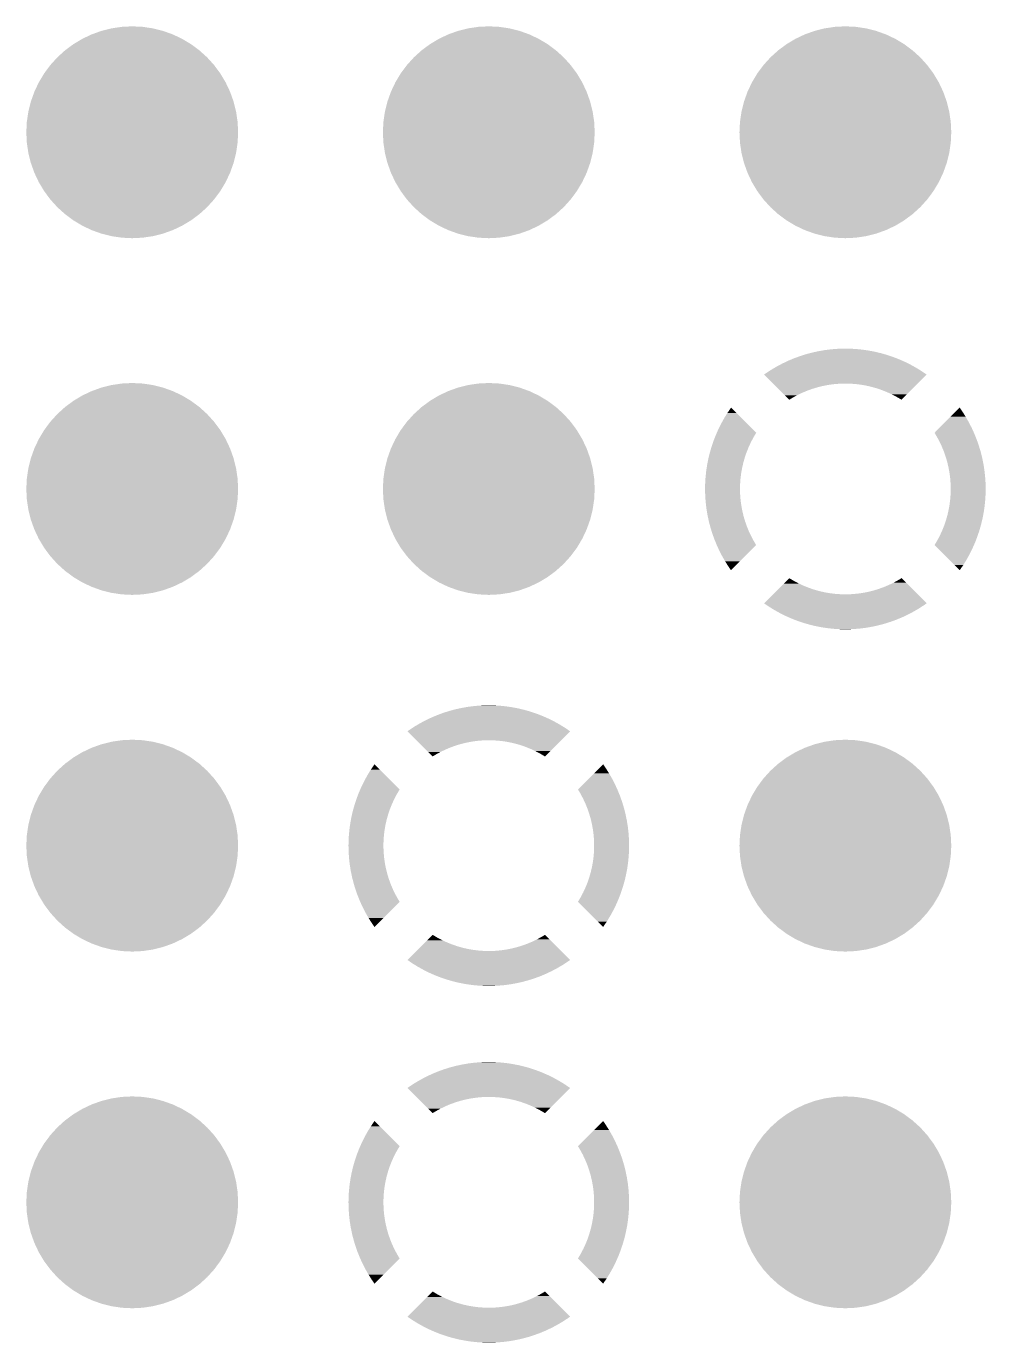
# Model space of a CAD drawing. Extents: x 295 to 953, y 10 to 290.
# Drawn here: x 559.03 to 565.86, y 120.13 to 129.51 of the extents above; entities that cross this region are included whole.
import ezdxf

# ---------------------------------------------------------------- set-up
doc = ezdxf.new("R2010")
doc.units = 0
doc.header["$LTSCALE"] = 5
doc.header["$MEASUREMENT"] = 0
doc.layers.get('0').update_dxf_attribs({"linetype": 'CONTINUOUS', "lineweight": 25})

msp = doc.modelspace()

# ---------------------------------------------------------------- linework, layer by layer
at = {"const_width": 0.7544}
for points in [[(559.4025, 128.7533, 1), (560.1569, 128.7533, 1)], [(561.9425, 128.7533, 1), (562.6969, 128.7533, 1)], [(564.4825, 128.7533, 1), (565.2369, 128.7533, 1)], [(559.4025, 126.2133, 1), (560.1569, 126.2133, 1)], [(561.9425, 126.2133, 1), (562.6969, 126.2133, 1)], [(559.4025, 123.6733, 1), (560.1569, 123.6733, 1)], [(564.4825, 123.6733, 1), (565.2369, 123.6733, 1)], [(559.4025, 121.1333, 1), (560.1569, 121.1333, 1)], [(564.4825, 121.1333, 1), (565.2369, 121.1333, 1)]]:
    msp.add_lwpolyline(points, format="xyb", close=True, dxfattribs=at)
for points in [[(564.7119, 127.2018), (564.7399, 127.2053), (565.0057, 127.2018), (564.9815, 127.2053)], [(564.7399, 127.2053), (564.7567, 127.2075), (564.9815, 127.2053), (564.9603, 127.2075)], [(564.7567, 127.2075), (564.7858, 127.2098), (564.9603, 127.2075), (564.9367, 127.2098)], [(564.7858, 127.2098), (564.8016, 127.2111), (564.9367, 127.2098), (564.9133, 127.2111)], [(564.8016, 127.2111), (564.8347, 127.2123), (564.9133, 127.2111), (564.8917, 127.2123)], [(564.8347, 127.2123), (564.8466, 127.2127), (564.8917, 127.2123), (564.8466, 127.2127)], [(564.4124, 127.1071), (564.4365, 127.1185), (565.3064, 127.1071), (565.2834, 127.1185)], [(564.4365, 127.1185), (564.4531, 127.1264), (565.2834, 127.1185), (565.2656, 127.1264)], [(564.4531, 127.1264), (564.4778, 127.1367), (565.2656, 127.1264), (565.2422, 127.1367)], [(564.4778, 127.1367), (564.4947, 127.1438), (565.2422, 127.1367), (565.224, 127.1438)], [(564.4947, 127.1438), (564.5199, 127.153), (565.224, 127.1438), (565.2002, 127.153)], [(564.5199, 127.153), (564.537, 127.1593), (565.2002, 127.153), (565.1816, 127.1593)], [(564.537, 127.1593), (564.5627, 127.1674), (565.1816, 127.1593), (565.1575, 127.1674)], [(564.5627, 127.1674), (564.58, 127.1729), (565.1575, 127.1674), (565.1385, 127.1729)], [(564.58, 127.1729), (564.6062, 127.1799), (565.1385, 127.1729), (565.1142, 127.1799)], [(564.6062, 127.1799), (564.6235, 127.1845), (565.1142, 127.1799), (565.0948, 127.1845)], [(564.6235, 127.1845), (564.6502, 127.1903), (565.0948, 127.1845), (565.0703, 127.1903)], [(564.6502, 127.1903), (564.6675, 127.1941), (565.0703, 127.1903), (565.0505, 127.1941)], [(564.6675, 127.1941), (564.6947, 127.1988), (565.0505, 127.1941), (565.0261, 127.1988)], [(564.6947, 127.1988), (564.7119, 127.2018), (565.0261, 127.1988), (565.0057, 127.2018)], [(564.2805, 127.0278), (564.2959, 127.0386), (565.4389, 127.0278), (565.423, 127.0386)], [(564.3445, 126.9638), (564.2805, 127.0278), (565.3749, 126.9638), (565.4389, 127.0278)], [(564.2959, 127.0386), (564.3182, 127.0531), (565.423, 127.0386), (565.4016, 127.0531)], [(564.3182, 127.0531), (564.3337, 127.0632), (565.4016, 127.0531), (565.3852, 127.0632)], [(564.3337, 127.0632), (564.3566, 127.0767), (565.3852, 127.0632), (565.3632, 127.0767)], [(564.3566, 127.0767), (564.3726, 127.086), (565.3632, 127.0767), (565.3463, 127.086)], [(564.3726, 127.086), (564.3961, 127.0985), (565.3463, 127.086), (565.3238, 127.0985)], [(564.3961, 127.0985), (564.4124, 127.1071), (565.3238, 127.0985), (565.3064, 127.1071)], [(564.3459, 126.9624), (564.3445, 126.9638), (564.8128, 126.9624), (564.8518, 126.9638)], [(564.3493, 126.959), (564.3459, 126.9624), (564.7739, 126.959), (564.8128, 126.9624)], [(564.3548, 126.9535), (564.3493, 126.959), (564.7352, 126.9535), (564.7739, 126.959)], [(564.3623, 126.946), (564.3548, 126.9535), (564.6969, 126.946), (564.7352, 126.9535)], [(564.3717, 126.9365), (564.3623, 126.946), (564.659, 126.9365), (564.6969, 126.946)], [(564.3831, 126.9251), (564.3717, 126.9365), (564.6217, 126.9251), (564.659, 126.9365)], [(564.3965, 126.9118), (564.3831, 126.9251), (564.585, 126.9118), (564.6217, 126.9251)], [(564.8909, 126.9632), (564.8518, 126.9638), (565.3743, 126.9632), (565.3749, 126.9638)], [(564.9298, 126.9606), (564.8909, 126.9632), (565.3717, 126.9606), (565.3743, 126.9632)], [(564.9686, 126.9559), (564.9298, 126.9606), (565.367, 126.9559), (565.3717, 126.9606)], [(565.0071, 126.9493), (564.9686, 126.9559), (565.3604, 126.9493), (565.367, 126.9559)], [(565.0452, 126.9406), (565.0071, 126.9493), (565.3517, 126.9406), (565.3604, 126.9493)], [(565.0827, 126.93), (565.0452, 126.9406), (565.3411, 126.93), (565.3517, 126.9406)], [(565.1197, 126.9174), (565.0827, 126.93), (565.3285, 126.9174), (565.3411, 126.93)], [(564.4117, 126.8966), (564.3965, 126.9118), (564.549, 126.8966), (564.585, 126.9118)], [(564.4288, 126.8795), (564.4117, 126.8966), (564.5139, 126.8795), (564.549, 126.8966)], [(564.4477, 126.8606), (564.4288, 126.8795), (564.4797, 126.8606), (564.5139, 126.8795)], [(564.4598, 126.8485), (564.4477, 126.8606), (564.4598, 126.8485), (564.4797, 126.8606)], [(565.156, 126.9029), (565.1197, 126.9174), (565.314, 126.9029), (565.3285, 126.9174)], [(565.1914, 126.8866), (565.156, 126.9029), (565.2977, 126.8866), (565.314, 126.9029)], [(565.226, 126.8684), (565.1914, 126.8866), (565.2795, 126.8684), (565.2977, 126.8866)], [(565.2596, 126.8485), (565.226, 126.8684), (565.2596, 126.8485), (565.2795, 126.8684)], [(563.9963, 126.7168), (564.0199, 126.7552), (564.1209, 126.7168), (564.0825, 126.7552)], [(564.0199, 126.7552), (564.0452, 126.7925), (564.0825, 126.7552), (564.0452, 126.7925)], [(565.6098, 126.7281), (565.6479, 126.7662), (565.7164, 126.7281), (565.6923, 126.7662)], [(565.6479, 126.7662), (565.6742, 126.7925), (565.6923, 126.7662), (565.6742, 126.7925)], [(563.9545, 126.637), (563.9745, 126.6774), (564.2007, 126.637), (564.1603, 126.6774)], [(563.9745, 126.6774), (563.9963, 126.7168), (564.1603, 126.6774), (564.1209, 126.7168)], [(565.4949, 126.6132), (565.5305, 126.6489), (565.7756, 126.6132), (565.7593, 126.6489)], [(565.5305, 126.6489), (565.5706, 126.689), (565.7593, 126.6489), (565.7387, 126.689)], [(565.5706, 126.689), (565.6098, 126.7281), (565.7387, 126.689), (565.7164, 126.7281)], [(563.917, 126.545), (563.92, 126.5538), (564.1864, 126.545), (564.191, 126.5538)], [(563.92, 126.5538), (563.93, 126.5796), (564.191, 126.5538), (564.2046, 126.5796)], [(563.93, 126.5796), (563.9363, 126.5958), (564.2046, 126.5796), (564.2142, 126.5958)], [(563.9363, 126.5958), (563.944, 126.6132), (564.2142, 126.5958), (564.2245, 126.6132)], [(563.944, 126.6132), (563.9545, 126.637), (564.2245, 126.6132), (564.2007, 126.637)], [(565.4981, 126.6079), (565.4949, 126.6132), (565.778, 126.6079), (565.7756, 126.6132)], [(565.5109, 126.5865), (565.4981, 126.6079), (565.7866, 126.5865), (565.778, 126.6079)], [(565.5219, 126.5661), (565.5109, 126.5865), (565.7949, 126.5661), (565.7866, 126.5865)], [(565.5295, 126.5521), (565.5219, 126.5661), (565.7998, 126.5521), (565.7949, 126.5661)], [(565.543, 126.5236), (565.5295, 126.5521), (565.8098, 126.5236), (565.7998, 126.5521)], [(563.8856, 126.4363), (563.8931, 126.4678), (564.143, 126.4363), (564.1537, 126.4678)], [(563.8931, 126.4678), (563.8947, 126.4733), (564.1537, 126.4678), (564.1556, 126.4733)], [(563.8947, 126.4733), (563.9052, 126.5096), (564.1556, 126.4733), (564.1701, 126.5096)], [(563.9052, 126.5096), (563.9056, 126.5111), (564.1701, 126.5096), (564.1708, 126.5111)], [(563.9056, 126.5111), (563.917, 126.545), (564.1708, 126.5111), (564.1864, 126.545)], [(565.5462, 126.5168), (565.543, 126.5236), (565.8119, 126.5168), (565.8098, 126.5236)], [(565.561, 126.4807), (565.5462, 126.5168), (565.8228, 126.4807), (565.8119, 126.5168)], [(565.5611, 126.4804), (565.561, 126.4807), (565.8228, 126.4804), (565.8228, 126.4807)], [(565.574, 126.4438), (565.5611, 126.4804), (565.8321, 126.4438), (565.8228, 126.4804)], [(563.8677, 126.3351), (563.8714, 126.3607), (564.1193, 126.3351), (564.1237, 126.3607)], [(563.8714, 126.3607), (563.8742, 126.3797), (564.1237, 126.3607), (564.1281, 126.3797)], [(563.8742, 126.3797), (563.8778, 126.3988), (564.1281, 126.3797), (564.1324, 126.3988)], [(563.8778, 126.3988), (563.8827, 126.424), (564.1324, 126.3988), (564.1395, 126.424)], [(563.8827, 126.424), (563.8856, 126.4363), (564.1395, 126.424), (564.143, 126.4363)], [(565.5761, 126.4367), (565.574, 126.4438), (565.8339, 126.4367), (565.8321, 126.4438)], [(565.585, 126.4064), (565.5761, 126.4367), (565.8401, 126.4064), (565.8339, 126.4367)], [(565.5883, 126.3926), (565.585, 126.4064), (565.843, 126.3926), (565.8401, 126.4064)], [(565.5941, 126.3684), (565.5883, 126.3926), (565.8468, 126.3684), (565.843, 126.3926)], [(565.5978, 126.3481), (565.5941, 126.3684), (565.8501, 126.3481), (565.8468, 126.3684)], [(563.8607, 126.2453), (563.8628, 126.2834), (564.1098, 126.2453), (564.1124, 126.2834)], [(563.8628, 126.2834), (563.8632, 126.2903), (564.1124, 126.2834), (564.1132, 126.2903)], [(563.8632, 126.2903), (563.8664, 126.3222), (564.1132, 126.2903), (564.1171, 126.3222)], [(563.8664, 126.3222), (563.8677, 126.3351), (564.1171, 126.3222), (564.1193, 126.3351)], [(565.6011, 126.33), (565.5978, 126.3481), (565.8521, 126.33), (565.8501, 126.3481)], [(565.6046, 126.3033), (565.6011, 126.33), (565.8551, 126.3033), (565.8521, 126.33)], [(565.6062, 126.2913), (565.6046, 126.3033), (565.8559, 126.2913), (565.8551, 126.3033)], [(565.6088, 126.2584), (565.6062, 126.2913), (565.8582, 126.2584), (565.8559, 126.2913)], [(563.8602, 126.2133), (563.8607, 126.2445), (564.1091, 126.2133), (564.1098, 126.2445)], [(563.8611, 126.1743), (563.8602, 126.2133), (564.1101, 126.1743), (564.1091, 126.2133)], [(563.8607, 126.2445), (563.8607, 126.2453), (564.1098, 126.2445), (564.1098, 126.2453)], [(563.8612, 126.1683), (563.8611, 126.1743), (564.1106, 126.1683), (564.1101, 126.1743)], [(565.607, 126.1432), (565.6096, 126.1813), (565.8566, 126.1432), (565.8587, 126.1813)], [(565.6092, 126.2523), (565.6088, 126.2584), (565.8583, 126.2523), (565.8582, 126.2584)], [(565.6103, 126.2133), (565.6092, 126.2523), (565.8592, 126.2133), (565.8583, 126.2523)], [(565.6096, 126.1821), (565.6103, 126.2133), (565.8587, 126.1821), (565.8592, 126.2133)], [(565.6096, 126.1813), (565.6096, 126.1821), (565.8587, 126.1813), (565.8587, 126.1821)], [(563.8635, 126.1353), (563.8612, 126.1683), (564.1132, 126.1353), (564.1106, 126.1683)], [(563.8643, 126.1233), (563.8635, 126.1353), (564.1148, 126.1233), (564.1132, 126.1353)], [(563.8673, 126.0966), (563.8643, 126.1233), (564.1183, 126.0966), (564.1148, 126.1233)], [(563.8693, 126.0785), (563.8673, 126.0966), (564.1216, 126.0785), (564.1183, 126.0966)], [(563.8726, 126.0582), (563.8693, 126.0785), (564.1253, 126.0582), (564.1216, 126.0785)], [(565.5956, 126.0659), (565.6001, 126.0915), (565.848, 126.0659), (565.8517, 126.0915)], [(565.6001, 126.0915), (565.6023, 126.1044), (565.8517, 126.0915), (565.853, 126.1044)], [(565.6023, 126.1044), (565.6062, 126.1363), (565.853, 126.1044), (565.8562, 126.1363)], [(565.6062, 126.1363), (565.607, 126.1432), (565.8562, 126.1363), (565.8566, 126.1432)], [(563.8764, 126.034), (563.8726, 126.0582), (564.1311, 126.034), (564.1253, 126.0582)], [(563.8793, 126.0202), (563.8764, 126.034), (564.1344, 126.0202), (564.1311, 126.034)], [(563.8855, 125.9899), (563.8793, 126.0202), (564.1433, 125.9899), (564.1344, 126.0202)], [(563.8873, 125.9828), (563.8855, 125.9899), (564.1454, 125.9828), (564.1433, 125.9899)], [(565.5657, 125.9588), (565.5764, 125.9903), (565.8262, 125.9588), (565.8338, 125.9903)], [(565.5764, 125.9903), (565.5799, 126.0026), (565.8338, 125.9903), (565.8367, 126.0026)], [(565.5799, 126.0026), (565.587, 126.0278), (565.8367, 126.0026), (565.8416, 126.0278)], [(565.587, 126.0278), (565.5913, 126.0469), (565.8416, 126.0278), (565.8452, 126.0469)], [(565.5913, 126.0469), (565.5956, 126.0659), (565.8452, 126.0469), (565.848, 126.0659)], [(563.8966, 125.9462), (563.8873, 125.9828), (564.1583, 125.9462), (564.1454, 125.9828)], [(563.8966, 125.9459), (563.8966, 125.9462), (564.1584, 125.9459), (564.1583, 125.9462)], [(563.9075, 125.9098), (563.8966, 125.9459), (564.1732, 125.9098), (564.1584, 125.9459)], [(563.9096, 125.903), (563.9075, 125.9098), (564.1764, 125.903), (564.1732, 125.9098)], [(563.9196, 125.8745), (563.9096, 125.903), (564.1899, 125.8745), (564.1764, 125.903)], [(565.533, 125.8816), (565.5486, 125.9155), (565.8023, 125.8816), (565.8138, 125.9155)], [(565.5486, 125.9155), (565.5493, 125.917), (565.8138, 125.9155), (565.8142, 125.917)], [(565.5493, 125.917), (565.5638, 125.9533), (565.8142, 125.917), (565.8247, 125.9533)], [(565.5638, 125.9533), (565.5657, 125.9588), (565.8247, 125.9533), (565.8262, 125.9588)], [(563.9245, 125.8605), (563.9196, 125.8745), (564.1975, 125.8605), (564.1899, 125.8745)], [(563.9328, 125.8401), (563.9245, 125.8605), (564.2085, 125.8401), (564.1975, 125.8605)], [(563.9414, 125.8187), (563.9328, 125.8401), (564.2213, 125.8187), (564.2085, 125.8401)], [(563.9438, 125.8134), (563.9414, 125.8187), (564.2245, 125.8134), (564.2213, 125.8187)], [(563.9601, 125.7777), (563.9438, 125.8134), (564.1889, 125.7777), (564.2245, 125.8134)], [(565.4949, 125.8134), (565.5052, 125.8308), (565.7754, 125.8134), (565.7831, 125.8308)], [(565.5187, 125.7896), (565.4949, 125.8134), (565.7649, 125.7896), (565.7754, 125.8134)], [(565.5052, 125.8308), (565.5148, 125.847), (565.7831, 125.8308), (565.7894, 125.847)], [(565.5148, 125.847), (565.5284, 125.8728), (565.7894, 125.847), (565.7994, 125.8728)], [(565.5284, 125.8728), (565.533, 125.8816), (565.7994, 125.8728), (565.8023, 125.8816)], [(563.9806, 125.7376), (563.9601, 125.7777), (564.1488, 125.7376), (564.1889, 125.7777)], [(564.003, 125.6985), (563.9806, 125.7376), (564.1096, 125.6985), (564.1488, 125.7376)], [(565.5591, 125.7492), (565.5187, 125.7896), (565.7449, 125.7492), (565.7649, 125.7896)], [(565.5985, 125.7098), (565.5591, 125.7492), (565.7231, 125.7098), (565.7449, 125.7492)], [(565.6369, 125.6714), (565.5985, 125.7098), (565.6995, 125.6714), (565.7231, 125.7098)], [(564.0271, 125.6604), (564.003, 125.6985), (564.0715, 125.6604), (564.1096, 125.6985)], [(564.0452, 125.6341), (564.0271, 125.6604), (564.0452, 125.6341), (564.0715, 125.6604)], [(565.6742, 125.6341), (565.6369, 125.6714), (565.6742, 125.6341), (565.6995, 125.6714)], [(564.3909, 125.5092), (564.4054, 125.5237), (564.5997, 125.5092), (564.5634, 125.5237)], [(564.4054, 125.5237), (564.4217, 125.54), (564.5634, 125.5237), (564.5279, 125.54)], [(564.4217, 125.54), (564.4399, 125.5582), (564.5279, 125.54), (564.4934, 125.5582)], [(564.4399, 125.5582), (564.4598, 125.5781), (564.4934, 125.5582), (564.4598, 125.5781)], [(565.1344, 125.5148), (565.1704, 125.53), (565.3229, 125.5148), (565.3077, 125.53)], [(565.1704, 125.53), (565.2055, 125.5471), (565.3077, 125.53), (565.2906, 125.5471)], [(565.2055, 125.5471), (565.2397, 125.566), (565.2906, 125.5471), (565.2717, 125.566)], [(565.2397, 125.566), (565.2596, 125.5781), (565.2717, 125.566), (565.2596, 125.5781)], [(564.2804, 125.3988), (564.3444, 125.4628), (565.4389, 125.3988), (565.3749, 125.4628)], [(564.3444, 125.4628), (564.3451, 125.4634), (564.8676, 125.4628), (564.8285, 125.4634)], [(564.3451, 125.4634), (564.3477, 125.466), (564.8285, 125.4634), (564.7896, 125.466)], [(564.3477, 125.466), (564.3524, 125.4707), (564.7896, 125.466), (564.7508, 125.4707)], [(564.3524, 125.4707), (564.359, 125.4773), (564.7508, 125.4707), (564.7123, 125.4773)], [(564.359, 125.4773), (564.3677, 125.486), (564.7123, 125.4773), (564.6742, 125.486)], [(564.3677, 125.486), (564.3783, 125.4966), (564.6742, 125.486), (564.6367, 125.4966)], [(564.3783, 125.4966), (564.3909, 125.5092), (564.6367, 125.4966), (564.5997, 125.5092)], [(564.8676, 125.4628), (564.9066, 125.4642), (565.3749, 125.4628), (565.3735, 125.4642)], [(564.9066, 125.4642), (564.9455, 125.4677), (565.3735, 125.4642), (565.3701, 125.4677)], [(564.9455, 125.4677), (564.9841, 125.4731), (565.3701, 125.4677), (565.3646, 125.4731)], [(564.9841, 125.4731), (565.0225, 125.4806), (565.3646, 125.4731), (565.3571, 125.4806)], [(565.0225, 125.4806), (565.0604, 125.4901), (565.3571, 125.4806), (565.3477, 125.4901)], [(565.0604, 125.4901), (565.0977, 125.5015), (565.3477, 125.4901), (565.3362, 125.5015)], [(565.0977, 125.5015), (565.1344, 125.5148), (565.3362, 125.5015), (565.3229, 125.5148)], [(564.2964, 125.388), (564.2804, 125.3988), (565.4234, 125.388), (565.4389, 125.3988)], [(564.3178, 125.3735), (564.2964, 125.388), (565.4012, 125.3735), (565.4234, 125.388)], [(564.3342, 125.3634), (564.3178, 125.3735), (565.3857, 125.3634), (565.4012, 125.3735)], [(564.3562, 125.3499), (564.3342, 125.3634), (565.3627, 125.3499), (565.3857, 125.3634)], [(564.3731, 125.3406), (564.3562, 125.3499), (565.3468, 125.3406), (565.3627, 125.3499)], [(564.3956, 125.3281), (564.3731, 125.3406), (565.3233, 125.3281), (565.3468, 125.3406)], [(564.413, 125.3195), (564.3956, 125.3281), (565.307, 125.3195), (565.3233, 125.3281)], [(564.436, 125.3081), (564.413, 125.3195), (565.2829, 125.3081), (565.307, 125.3195)], [(564.4538, 125.3002), (564.436, 125.3081), (565.2663, 125.3002), (565.2829, 125.3081)], [(564.4772, 125.2899), (564.4538, 125.3002), (565.2416, 125.2899), (565.2663, 125.3002)], [(564.4954, 125.2828), (564.4772, 125.2899), (565.2247, 125.2828), (565.2416, 125.2899)], [(564.5192, 125.2736), (564.4954, 125.2828), (565.1995, 125.2736), (565.2247, 125.2828)], [(564.5378, 125.2673), (564.5192, 125.2736), (565.1824, 125.2673), (565.1995, 125.2736)], [(564.5619, 125.2592), (564.5378, 125.2673), (565.1567, 125.2592), (565.1824, 125.2673)], [(564.5809, 125.2537), (564.5619, 125.2592), (565.1394, 125.2537), (565.1567, 125.2592)], [(564.6052, 125.2468), (564.5809, 125.2537), (565.1132, 125.2468), (565.1394, 125.2537)], [(564.6246, 125.2421), (564.6052, 125.2468), (565.0959, 125.2421), (565.1132, 125.2468)], [(564.649, 125.2363), (564.6246, 125.2421), (565.0692, 125.2363), (565.0959, 125.2421)], [(564.6689, 125.2325), (564.649, 125.2363), (565.0518, 125.2325), (565.0692, 125.2363)], [(564.6933, 125.2278), (564.6689, 125.2325), (565.0246, 125.2278), (565.0518, 125.2325)], [(564.7137, 125.2248), (564.6933, 125.2278), (565.0074, 125.2248), (565.0246, 125.2278)], [(564.7379, 125.2213), (564.7137, 125.2248), (564.9795, 125.2213), (565.0074, 125.2248)], [(564.7591, 125.2191), (564.7379, 125.2213), (564.9627, 125.2191), (564.9795, 125.2213)], [(564.7827, 125.2168), (564.7591, 125.2191), (564.9336, 125.2168), (564.9627, 125.2191)], [(564.8061, 125.2155), (564.7827, 125.2168), (564.9178, 125.2155), (564.9336, 125.2168)], [(564.8277, 125.2143), (564.8061, 125.2155), (564.8847, 125.2143), (564.9178, 125.2155)], [(564.8728, 125.2139), (564.8277, 125.2143), (564.8728, 125.2139), (564.8847, 125.2143)], [(562.2616, 124.6711), (562.2947, 124.6723), (562.3733, 124.6711), (562.3517, 124.6723)], [(562.2947, 124.6723), (562.3066, 124.6727), (562.3517, 124.6723), (562.3066, 124.6727)], [(561.8724, 124.5671), (561.8965, 124.5785), (562.7664, 124.5671), (562.7434, 124.5785)], [(561.8965, 124.5785), (561.9131, 124.5864), (562.7434, 124.5785), (562.7256, 124.5864)], [(561.9131, 124.5864), (561.9378, 124.5967), (562.7256, 124.5864), (562.7022, 124.5967)], [(561.9378, 124.5967), (561.9547, 124.6038), (562.7022, 124.5967), (562.684, 124.6038)], [(561.9547, 124.6038), (561.9799, 124.613), (562.684, 124.6038), (562.6602, 124.613)], [(561.9799, 124.613), (561.997, 124.6193), (562.6602, 124.613), (562.6416, 124.6193)], [(561.997, 124.6193), (562.0227, 124.6274), (562.6416, 124.6193), (562.6175, 124.6274)], [(562.0227, 124.6274), (562.04, 124.6329), (562.6175, 124.6274), (562.5985, 124.6329)], [(562.04, 124.6329), (562.0662, 124.6399), (562.5985, 124.6329), (562.5742, 124.6399)], [(562.0662, 124.6399), (562.0835, 124.6445), (562.5742, 124.6399), (562.5548, 124.6445)], [(562.0835, 124.6445), (562.1102, 124.6503), (562.5548, 124.6445), (562.5303, 124.6503)], [(562.1102, 124.6503), (562.1275, 124.6541), (562.5303, 124.6503), (562.5105, 124.6541)], [(562.1275, 124.6541), (562.1547, 124.6588), (562.5105, 124.6541), (562.4861, 124.6588)], [(562.1547, 124.6588), (562.1719, 124.6618), (562.4861, 124.6588), (562.4657, 124.6618)], [(562.1719, 124.6618), (562.1999, 124.6653), (562.4657, 124.6618), (562.4415, 124.6653)], [(562.1999, 124.6653), (562.2167, 124.6675), (562.4415, 124.6653), (562.4203, 124.6675)], [(562.2167, 124.6675), (562.2458, 124.6698), (562.4203, 124.6675), (562.3967, 124.6698)], [(562.2458, 124.6698), (562.2616, 124.6711), (562.3967, 124.6698), (562.3733, 124.6711)], [(561.7405, 124.4878), (561.7559, 124.4986), (562.8989, 124.4878), (562.883, 124.4986)], [(561.8045, 124.4238), (561.7405, 124.4878), (562.8349, 124.4238), (562.8989, 124.4878)], [(561.7559, 124.4986), (561.7782, 124.5131), (562.883, 124.4986), (562.8616, 124.5131)], [(561.7782, 124.5131), (561.7937, 124.5232), (562.8616, 124.5131), (562.8452, 124.5232)], [(561.7937, 124.5232), (561.8166, 124.5367), (562.8452, 124.5232), (562.8232, 124.5367)], [(561.8166, 124.5367), (561.8326, 124.546), (562.8232, 124.5367), (562.8063, 124.546)], [(561.8326, 124.546), (561.8561, 124.5585), (562.8063, 124.546), (562.7838, 124.5585)], [(561.8561, 124.5585), (561.8724, 124.5671), (562.7838, 124.5585), (562.7664, 124.5671)], [(561.8059, 124.4224), (561.8045, 124.4238), (562.2728, 124.4224), (562.3118, 124.4238)], [(561.8093, 124.419), (561.8059, 124.4224), (562.2339, 124.419), (562.2728, 124.4224)], [(561.8148, 124.4135), (561.8093, 124.419), (562.1952, 124.4135), (562.2339, 124.419)], [(561.8223, 124.406), (561.8148, 124.4135), (562.1569, 124.406), (562.1952, 124.4135)], [(561.8317, 124.3965), (561.8223, 124.406), (562.119, 124.3965), (562.1569, 124.406)], [(561.8431, 124.3851), (561.8317, 124.3965), (562.0817, 124.3851), (562.119, 124.3965)], [(562.3509, 124.4232), (562.3118, 124.4238), (562.8343, 124.4232), (562.8349, 124.4238)], [(562.3898, 124.4206), (562.3509, 124.4232), (562.8317, 124.4206), (562.8343, 124.4232)], [(562.4286, 124.4159), (562.3898, 124.4206), (562.827, 124.4159), (562.8317, 124.4206)], [(562.4671, 124.4093), (562.4286, 124.4159), (562.8204, 124.4093), (562.827, 124.4159)], [(562.5052, 124.4006), (562.4671, 124.4093), (562.8117, 124.4006), (562.8204, 124.4093)], [(562.5427, 124.39), (562.5052, 124.4006), (562.8011, 124.39), (562.8117, 124.4006)], [(561.8565, 124.3718), (561.8431, 124.3851), (562.045, 124.3718), (562.0817, 124.3851)], [(561.8717, 124.3566), (561.8565, 124.3718), (562.009, 124.3566), (562.045, 124.3718)], [(561.8888, 124.3395), (561.8717, 124.3566), (561.9739, 124.3395), (562.009, 124.3566)], [(561.9077, 124.3206), (561.8888, 124.3395), (561.9397, 124.3206), (561.9739, 124.3395)], [(561.9198, 124.3085), (561.9077, 124.3206), (561.9198, 124.3085), (561.9397, 124.3206)], [(562.5797, 124.3774), (562.5427, 124.39), (562.7885, 124.3774), (562.8011, 124.39)], [(562.616, 124.3629), (562.5797, 124.3774), (562.774, 124.3629), (562.7885, 124.3774)], [(562.6514, 124.3466), (562.616, 124.3629), (562.7577, 124.3466), (562.774, 124.3629)], [(562.686, 124.3284), (562.6514, 124.3466), (562.7395, 124.3284), (562.7577, 124.3466)], [(562.7196, 124.3085), (562.686, 124.3284), (562.7196, 124.3085), (562.7395, 124.3284)], [(561.4563, 124.1768), (561.4799, 124.2152), (561.5809, 124.1768), (561.5425, 124.2152)], [(561.4799, 124.2152), (561.5052, 124.2525), (561.5425, 124.2152), (561.5052, 124.2525)], [(563.0698, 124.1881), (563.1079, 124.2262), (563.1764, 124.1881), (563.1523, 124.2262)], [(563.1079, 124.2262), (563.1342, 124.2525), (563.1523, 124.2262), (563.1342, 124.2525)], [(561.4145, 124.097), (561.4345, 124.1374), (561.6607, 124.097), (561.6203, 124.1374)], [(561.4345, 124.1374), (561.4563, 124.1768), (561.6203, 124.1374), (561.5809, 124.1768)], [(562.9905, 124.1089), (563.0306, 124.149), (563.2193, 124.1089), (563.1987, 124.149)], [(563.0306, 124.149), (563.0698, 124.1881), (563.1987, 124.149), (563.1764, 124.1881)], [(561.38, 124.0138), (561.39, 124.0396), (561.651, 124.0138), (561.6646, 124.0396)], [(561.39, 124.0396), (561.3963, 124.0558), (561.6646, 124.0396), (561.6742, 124.0558)], [(561.3963, 124.0558), (561.404, 124.0732), (561.6742, 124.0558), (561.6845, 124.0732)], [(561.404, 124.0732), (561.4145, 124.097), (561.6845, 124.0732), (561.6607, 124.097)], [(562.9549, 124.0732), (562.9905, 124.1089), (563.2356, 124.0732), (563.2193, 124.1089)], [(562.9581, 124.0679), (562.9549, 124.0732), (563.238, 124.0679), (563.2356, 124.0732)], [(562.9709, 124.0465), (562.9581, 124.0679), (563.2466, 124.0465), (563.238, 124.0679)], [(562.9819, 124.0261), (562.9709, 124.0465), (563.2549, 124.0261), (563.2466, 124.0465)], [(562.9895, 124.0121), (562.9819, 124.0261), (563.2598, 124.0121), (563.2549, 124.0261)], [(561.3456, 123.8963), (561.3531, 123.9278), (561.603, 123.8963), (561.6137, 123.9278)], [(561.3531, 123.9278), (561.3547, 123.9333), (561.6137, 123.9278), (561.6156, 123.9333)], [(561.3547, 123.9333), (561.3652, 123.9696), (561.6156, 123.9333), (561.6301, 123.9696)], [(561.3652, 123.9696), (561.3656, 123.9711), (561.6301, 123.9696), (561.6308, 123.9711)], [(561.3656, 123.9711), (561.377, 124.005), (561.6308, 123.9711), (561.6464, 124.005)], [(561.377, 124.005), (561.38, 124.0138), (561.6464, 124.005), (561.651, 124.0138)], [(563.003, 123.9836), (562.9895, 124.0121), (563.2698, 123.9836), (563.2598, 124.0121)], [(563.0062, 123.9768), (563.003, 123.9836), (563.2719, 123.9768), (563.2698, 123.9836)], [(563.021, 123.9407), (563.0062, 123.9768), (563.2828, 123.9407), (563.2719, 123.9768)], [(563.0211, 123.9404), (563.021, 123.9407), (563.2828, 123.9404), (563.2828, 123.9407)], [(563.034, 123.9038), (563.0211, 123.9404), (563.2921, 123.9038), (563.2828, 123.9404)], [(561.3314, 123.8207), (561.3342, 123.8397), (561.5837, 123.8207), (561.5881, 123.8397)], [(561.3342, 123.8397), (561.3378, 123.8588), (561.5881, 123.8397), (561.5924, 123.8588)], [(561.3378, 123.8588), (561.3427, 123.884), (561.5924, 123.8588), (561.5995, 123.884)], [(561.3427, 123.884), (561.3456, 123.8963), (561.5995, 123.884), (561.603, 123.8963)], [(563.0361, 123.8967), (563.034, 123.9038), (563.2939, 123.8967), (563.2921, 123.9038)], [(563.045, 123.8664), (563.0361, 123.8967), (563.3001, 123.8664), (563.2939, 123.8967)], [(563.0483, 123.8526), (563.045, 123.8664), (563.303, 123.8526), (563.3001, 123.8664)], [(563.0541, 123.8284), (563.0483, 123.8526), (563.3068, 123.8284), (563.303, 123.8526)], [(563.0578, 123.8081), (563.0541, 123.8284), (563.3101, 123.8081), (563.3068, 123.8284)], [(561.3207, 123.7053), (561.3228, 123.7434), (561.5698, 123.7053), (561.5724, 123.7434)], [(561.3228, 123.7434), (561.3232, 123.7503), (561.5724, 123.7434), (561.5732, 123.7503)], [(561.3232, 123.7503), (561.3264, 123.7822), (561.5732, 123.7503), (561.5771, 123.7822)], [(561.3264, 123.7822), (561.3277, 123.7951), (561.5771, 123.7822), (561.5793, 123.7951)], [(561.3277, 123.7951), (561.3314, 123.8207), (561.5793, 123.7951), (561.5837, 123.8207)], [(563.0611, 123.79), (563.0578, 123.8081), (563.3121, 123.79), (563.3101, 123.8081)], [(563.0646, 123.7633), (563.0611, 123.79), (563.3151, 123.7633), (563.3121, 123.79)], [(563.0662, 123.7513), (563.0646, 123.7633), (563.3159, 123.7513), (563.3151, 123.7633)], [(563.0688, 123.7184), (563.0662, 123.7513), (563.3182, 123.7184), (563.3159, 123.7513)], [(561.3202, 123.6733), (561.3207, 123.7045), (561.5691, 123.6733), (561.5698, 123.7045)], [(561.3211, 123.6343), (561.3202, 123.6733), (561.5701, 123.6343), (561.5691, 123.6733)], [(561.3207, 123.7045), (561.3207, 123.7053), (561.5698, 123.7045), (561.5698, 123.7053)], [(563.067, 123.6032), (563.0696, 123.6413), (563.3166, 123.6032), (563.3187, 123.6413)], [(563.0692, 123.7123), (563.0688, 123.7184), (563.3183, 123.7123), (563.3182, 123.7184)], [(563.0703, 123.6733), (563.0692, 123.7123), (563.3192, 123.6733), (563.3183, 123.7123)], [(563.0696, 123.6421), (563.0703, 123.6733), (563.3187, 123.6421), (563.3192, 123.6733)], [(563.0696, 123.6413), (563.0696, 123.6421), (563.3187, 123.6413), (563.3187, 123.6421)], [(561.3212, 123.6283), (561.3211, 123.6343), (561.5706, 123.6283), (561.5701, 123.6343)], [(561.3235, 123.5953), (561.3212, 123.6283), (561.5732, 123.5953), (561.5706, 123.6283)], [(561.3243, 123.5833), (561.3235, 123.5953), (561.5748, 123.5833), (561.5732, 123.5953)], [(561.3273, 123.5566), (561.3243, 123.5833), (561.5783, 123.5566), (561.5748, 123.5833)], [(561.3293, 123.5385), (561.3273, 123.5566), (561.5816, 123.5385), (561.5783, 123.5566)], [(563.0556, 123.5259), (563.0601, 123.5515), (563.308, 123.5259), (563.3117, 123.5515)], [(563.0601, 123.5515), (563.0623, 123.5644), (563.3117, 123.5515), (563.313, 123.5644)], [(563.0623, 123.5644), (563.0662, 123.5963), (563.313, 123.5644), (563.3162, 123.5963)], [(563.0662, 123.5963), (563.067, 123.6032), (563.3162, 123.5963), (563.3166, 123.6032)], [(561.3326, 123.5182), (561.3293, 123.5385), (561.5853, 123.5182), (561.5816, 123.5385)], [(561.3364, 123.494), (561.3326, 123.5182), (561.5911, 123.494), (561.5853, 123.5182)], [(561.3393, 123.4802), (561.3364, 123.494), (561.5944, 123.4802), (561.5911, 123.494)], [(561.3455, 123.4499), (561.3393, 123.4802), (561.6033, 123.4499), (561.5944, 123.4802)], [(563.0364, 123.4503), (563.0399, 123.4626), (563.2938, 123.4503), (563.2967, 123.4626)], [(563.0399, 123.4626), (563.047, 123.4878), (563.2967, 123.4626), (563.3016, 123.4878)], [(563.047, 123.4878), (563.0513, 123.5069), (563.3016, 123.4878), (563.3052, 123.5069)], [(563.0513, 123.5069), (563.0556, 123.5259), (563.3052, 123.5069), (563.308, 123.5259)], [(561.3473, 123.4428), (561.3455, 123.4499), (561.6054, 123.4428), (561.6033, 123.4499)], [(561.3566, 123.4062), (561.3473, 123.4428), (561.6183, 123.4062), (561.6054, 123.4428)], [(561.3566, 123.4059), (561.3566, 123.4062), (561.6184, 123.4059), (561.6183, 123.4062)], [(561.3675, 123.3698), (561.3566, 123.4059), (561.6332, 123.3698), (561.6184, 123.4059)], [(561.3696, 123.363), (561.3675, 123.3698), (561.6364, 123.363), (561.6332, 123.3698)], [(561.3796, 123.3345), (561.3696, 123.363), (561.6499, 123.3345), (561.6364, 123.363)], [(562.993, 123.3416), (563.0086, 123.3755), (563.2623, 123.3416), (563.2738, 123.3755)], [(563.0086, 123.3755), (563.0093, 123.377), (563.2738, 123.3755), (563.2742, 123.377)], [(563.0093, 123.377), (563.0238, 123.4133), (563.2742, 123.377), (563.2847, 123.4133)], [(563.0238, 123.4133), (563.0257, 123.4188), (563.2847, 123.4133), (563.2862, 123.4188)], [(563.0257, 123.4188), (563.0364, 123.4503), (563.2862, 123.4188), (563.2938, 123.4503)], [(561.3845, 123.3205), (561.3796, 123.3345), (561.6575, 123.3205), (561.6499, 123.3345)], [(561.3928, 123.3001), (561.3845, 123.3205), (561.6685, 123.3001), (561.6575, 123.3205)], [(561.4014, 123.2787), (561.3928, 123.3001), (561.6813, 123.2787), (561.6685, 123.3001)], [(561.4038, 123.2734), (561.4014, 123.2787), (561.6845, 123.2734), (561.6813, 123.2787)], [(561.4201, 123.2377), (561.4038, 123.2734), (561.6489, 123.2377), (561.6845, 123.2734)], [(562.9549, 123.2734), (562.9652, 123.2908), (563.2354, 123.2734), (563.2431, 123.2908)], [(562.9787, 123.2496), (562.9549, 123.2734), (563.2249, 123.2496), (563.2354, 123.2734)], [(562.9652, 123.2908), (562.9748, 123.307), (563.2431, 123.2908), (563.2494, 123.307)], [(562.9748, 123.307), (562.9884, 123.3328), (563.2494, 123.307), (563.2594, 123.3328)], [(562.9884, 123.3328), (562.993, 123.3416), (563.2594, 123.3328), (563.2623, 123.3416)], [(561.4406, 123.1976), (561.4201, 123.2377), (561.6088, 123.1976), (561.6489, 123.2377)], [(561.463, 123.1585), (561.4406, 123.1976), (561.5696, 123.1585), (561.6088, 123.1976)], [(563.0191, 123.2092), (562.9787, 123.2496), (563.2049, 123.2092), (563.2249, 123.2496)], [(563.0585, 123.1698), (563.0191, 123.2092), (563.1831, 123.1698), (563.2049, 123.2092)], [(561.4871, 123.1204), (561.463, 123.1585), (561.5315, 123.1204), (561.5696, 123.1585)], [(561.5052, 123.0941), (561.4871, 123.1204), (561.5052, 123.0941), (561.5315, 123.1204)], [(563.0969, 123.1314), (563.0585, 123.1698), (563.1595, 123.1314), (563.1831, 123.1698)], [(563.1342, 123.0941), (563.0969, 123.1314), (563.1342, 123.0941), (563.1595, 123.1314)], [(561.8654, 122.9837), (561.8817, 123), (562.0234, 122.9837), (561.9879, 123)], [(561.8817, 123), (561.8999, 123.0182), (561.9879, 123), (561.9534, 123.0182)], [(561.8999, 123.0182), (561.9198, 123.0381), (561.9534, 123.0182), (561.9198, 123.0381)], [(562.5944, 122.9748), (562.6304, 122.99), (562.7829, 122.9748), (562.7677, 122.99)], [(562.6304, 122.99), (562.6655, 123.0071), (562.7677, 122.99), (562.7506, 123.0071)], [(562.6655, 123.0071), (562.6997, 123.026), (562.7506, 123.0071), (562.7317, 123.026)], [(562.6997, 123.026), (562.7196, 123.0381), (562.7317, 123.026), (562.7196, 123.0381)], [(561.7404, 122.8588), (561.8044, 122.9228), (562.8989, 122.8588), (562.8349, 122.9228)], [(561.8044, 122.9228), (561.8051, 122.9234), (562.3276, 122.9228), (562.2885, 122.9234)], [(561.8051, 122.9234), (561.8077, 122.926), (562.2885, 122.9234), (562.2496, 122.926)], [(561.8077, 122.926), (561.8124, 122.9307), (562.2496, 122.926), (562.2108, 122.9307)], [(561.8124, 122.9307), (561.819, 122.9373), (562.2108, 122.9307), (562.1723, 122.9373)], [(561.819, 122.9373), (561.8277, 122.946), (562.1723, 122.9373), (562.1342, 122.946)], [(561.8277, 122.946), (561.8383, 122.9566), (562.1342, 122.946), (562.0967, 122.9566)], [(561.8383, 122.9566), (561.8509, 122.9692), (562.0967, 122.9566), (562.0597, 122.9692)], [(561.8509, 122.9692), (561.8654, 122.9837), (562.0597, 122.9692), (562.0234, 122.9837)], [(562.3276, 122.9228), (562.3666, 122.9242), (562.8349, 122.9228), (562.8335, 122.9242)], [(562.3666, 122.9242), (562.4055, 122.9277), (562.8335, 122.9242), (562.8301, 122.9277)], [(562.4055, 122.9277), (562.4441, 122.9331), (562.8301, 122.9277), (562.8246, 122.9331)], [(562.4441, 122.9331), (562.4825, 122.9406), (562.8246, 122.9331), (562.8171, 122.9406)], [(562.4825, 122.9406), (562.5204, 122.9501), (562.8171, 122.9406), (562.8077, 122.9501)], [(562.5204, 122.9501), (562.5577, 122.9615), (562.8077, 122.9501), (562.7962, 122.9615)], [(562.5577, 122.9615), (562.5944, 122.9748), (562.7962, 122.9615), (562.7829, 122.9748)], [(561.7564, 122.848), (561.7404, 122.8588), (562.8834, 122.848), (562.8989, 122.8588)], [(561.7778, 122.8335), (561.7564, 122.848), (562.8612, 122.8335), (562.8834, 122.848)], [(561.7942, 122.8234), (561.7778, 122.8335), (562.8457, 122.8234), (562.8612, 122.8335)], [(561.8162, 122.8099), (561.7942, 122.8234), (562.8227, 122.8099), (562.8457, 122.8234)], [(561.8331, 122.8006), (561.8162, 122.8099), (562.8068, 122.8006), (562.8227, 122.8099)], [(561.8556, 122.7881), (561.8331, 122.8006), (562.7833, 122.7881), (562.8068, 122.8006)], [(561.873, 122.7795), (561.8556, 122.7881), (562.767, 122.7795), (562.7833, 122.7881)], [(561.896, 122.7681), (561.873, 122.7795), (562.7429, 122.7681), (562.767, 122.7795)], [(561.9138, 122.7602), (561.896, 122.7681), (562.7263, 122.7602), (562.7429, 122.7681)], [(561.9372, 122.7499), (561.9138, 122.7602), (562.7016, 122.7499), (562.7263, 122.7602)], [(561.9554, 122.7428), (561.9372, 122.7499), (562.6847, 122.7428), (562.7016, 122.7499)], [(561.9792, 122.7336), (561.9554, 122.7428), (562.6595, 122.7336), (562.6847, 122.7428)], [(561.9978, 122.7273), (561.9792, 122.7336), (562.6424, 122.7273), (562.6595, 122.7336)], [(562.0219, 122.7192), (561.9978, 122.7273), (562.6167, 122.7192), (562.6424, 122.7273)], [(562.0409, 122.7137), (562.0219, 122.7192), (562.5994, 122.7137), (562.6167, 122.7192)], [(562.0652, 122.7068), (562.0409, 122.7137), (562.5732, 122.7068), (562.5994, 122.7137)], [(562.0846, 122.7021), (562.0652, 122.7068), (562.5559, 122.7021), (562.5732, 122.7068)], [(562.109, 122.6963), (562.0846, 122.7021), (562.5292, 122.6963), (562.5559, 122.7021)], [(562.1289, 122.6925), (562.109, 122.6963), (562.5118, 122.6925), (562.5292, 122.6963)], [(562.1533, 122.6878), (562.1289, 122.6925), (562.4846, 122.6878), (562.5118, 122.6925)], [(562.1737, 122.6848), (562.1533, 122.6878), (562.4674, 122.6848), (562.4846, 122.6878)], [(562.1979, 122.6813), (562.1737, 122.6848), (562.4395, 122.6813), (562.4674, 122.6848)], [(562.2191, 122.6791), (562.1979, 122.6813), (562.4227, 122.6791), (562.4395, 122.6813)], [(562.2427, 122.6768), (562.2191, 122.6791), (562.3936, 122.6768), (562.4227, 122.6791)], [(562.2661, 122.6755), (562.2427, 122.6768), (562.3778, 122.6755), (562.3936, 122.6768)], [(562.2877, 122.6743), (562.2661, 122.6755), (562.3447, 122.6743), (562.3778, 122.6755)], [(562.3328, 122.6739), (562.2877, 122.6743), (562.3328, 122.6739), (562.3447, 122.6743)], [(561.9131, 122.0464), (561.9378, 122.0567), (562.7256, 122.0464), (562.7022, 122.0567)], [(561.9378, 122.0567), (561.9547, 122.0638), (562.7022, 122.0567), (562.684, 122.0638)], [(561.9547, 122.0638), (561.9799, 122.073), (562.684, 122.0638), (562.6602, 122.073)], [(561.9799, 122.073), (561.997, 122.0793), (562.6602, 122.073), (562.6416, 122.0793)], [(561.997, 122.0793), (562.0227, 122.0874), (562.6416, 122.0793), (562.6175, 122.0874)], [(562.0227, 122.0874), (562.04, 122.0929), (562.6175, 122.0874), (562.5985, 122.0929)], [(562.04, 122.0929), (562.0662, 122.0999), (562.5985, 122.0929), (562.5742, 122.0999)], [(562.0662, 122.0999), (562.0835, 122.1045), (562.5742, 122.0999), (562.5548, 122.1045)], [(562.0835, 122.1045), (562.1102, 122.1103), (562.5548, 122.1045), (562.5303, 122.1103)], [(562.1102, 122.1103), (562.1275, 122.1141), (562.5303, 122.1103), (562.5105, 122.1141)], [(562.1275, 122.1141), (562.1547, 122.1188), (562.5105, 122.1141), (562.4861, 122.1188)], [(562.1547, 122.1188), (562.1719, 122.1218), (562.4861, 122.1188), (562.4657, 122.1218)], [(562.1719, 122.1218), (562.1999, 122.1253), (562.4657, 122.1218), (562.4415, 122.1253)], [(562.1999, 122.1253), (562.2167, 122.1275), (562.4415, 122.1253), (562.4203, 122.1275)], [(562.2167, 122.1275), (562.2458, 122.1298), (562.4203, 122.1275), (562.3967, 122.1298)], [(562.2458, 122.1298), (562.2616, 122.1311), (562.3967, 122.1298), (562.3733, 122.1311)], [(562.2616, 122.1311), (562.2947, 122.1323), (562.3733, 122.1311), (562.3517, 122.1323)], [(562.2947, 122.1323), (562.3066, 122.1327), (562.3517, 122.1323), (562.3066, 122.1327)], [(561.7405, 121.9478), (561.7559, 121.9586), (562.8989, 121.9478), (562.883, 121.9586)], [(561.7559, 121.9586), (561.7782, 121.9731), (562.883, 121.9586), (562.8616, 121.9731)], [(561.7782, 121.9731), (561.7937, 121.9832), (562.8616, 121.9731), (562.8452, 121.9832)], [(561.7937, 121.9832), (561.8166, 121.9967), (562.8452, 121.9832), (562.8232, 121.9967)], [(561.8166, 121.9967), (561.8326, 122.006), (562.8232, 121.9967), (562.8063, 122.006)], [(561.8326, 122.006), (561.8561, 122.0185), (562.8063, 122.006), (562.7838, 122.0185)], [(561.8561, 122.0185), (561.8724, 122.0271), (562.7838, 122.0185), (562.7664, 122.0271)], [(561.8724, 122.0271), (561.8965, 122.0385), (562.7664, 122.0271), (562.7434, 122.0385)], [(561.8965, 122.0385), (561.9131, 122.0464), (562.7434, 122.0385), (562.7256, 122.0464)], [(561.8045, 121.8838), (561.7405, 121.9478), (562.8349, 121.8838), (562.8989, 121.9478)], [(561.8059, 121.8824), (561.8045, 121.8838), (562.2728, 121.8824), (562.3118, 121.8838)], [(561.8093, 121.879), (561.8059, 121.8824), (562.2339, 121.879), (562.2728, 121.8824)], [(561.8148, 121.8735), (561.8093, 121.879), (562.1952, 121.8735), (562.2339, 121.879)], [(561.8223, 121.866), (561.8148, 121.8735), (562.1569, 121.866), (562.1952, 121.8735)], [(561.8317, 121.8565), (561.8223, 121.866), (562.119, 121.8565), (562.1569, 121.866)], [(562.3509, 121.8832), (562.3118, 121.8838), (562.8343, 121.8832), (562.8349, 121.8838)], [(562.3898, 121.8806), (562.3509, 121.8832), (562.8317, 121.8806), (562.8343, 121.8832)], [(562.4286, 121.8759), (562.3898, 121.8806), (562.827, 121.8759), (562.8317, 121.8806)], [(562.4671, 121.8693), (562.4286, 121.8759), (562.8204, 121.8693), (562.827, 121.8759)], [(562.5052, 121.8606), (562.4671, 121.8693), (562.8117, 121.8606), (562.8204, 121.8693)], [(562.5427, 121.85), (562.5052, 121.8606), (562.8011, 121.85), (562.8117, 121.8606)], [(561.8431, 121.8451), (561.8317, 121.8565), (562.0817, 121.8451), (562.119, 121.8565)], [(561.8565, 121.8318), (561.8431, 121.8451), (562.045, 121.8318), (562.0817, 121.8451)], [(561.8717, 121.8166), (561.8565, 121.8318), (562.009, 121.8166), (562.045, 121.8318)], [(561.8888, 121.7995), (561.8717, 121.8166), (561.9739, 121.7995), (562.009, 121.8166)], [(561.9077, 121.7806), (561.8888, 121.7995), (561.9397, 121.7806), (561.9739, 121.7995)], [(561.9198, 121.7685), (561.9077, 121.7806), (561.9198, 121.7685), (561.9397, 121.7806)], [(562.5797, 121.8374), (562.5427, 121.85), (562.7885, 121.8374), (562.8011, 121.85)], [(562.616, 121.8229), (562.5797, 121.8374), (562.774, 121.8229), (562.7885, 121.8374)], [(562.6514, 121.8066), (562.616, 121.8229), (562.7577, 121.8066), (562.774, 121.8229)], [(562.686, 121.7884), (562.6514, 121.8066), (562.7395, 121.7884), (562.7577, 121.8066)], [(562.7196, 121.7685), (562.686, 121.7884), (562.7196, 121.7685), (562.7395, 121.7884)], [(561.4563, 121.6368), (561.4799, 121.6752), (561.5809, 121.6368), (561.5425, 121.6752)], [(561.4799, 121.6752), (561.5052, 121.7125), (561.5425, 121.6752), (561.5052, 121.7125)], [(563.0698, 121.6481), (563.1079, 121.6862), (563.1764, 121.6481), (563.1523, 121.6862)], [(563.1079, 121.6862), (563.1342, 121.7125), (563.1523, 121.6862), (563.1342, 121.7125)], [(561.4145, 121.557), (561.4345, 121.5974), (561.6607, 121.557), (561.6203, 121.5974)], [(561.4345, 121.5974), (561.4563, 121.6368), (561.6203, 121.5974), (561.5809, 121.6368)], [(562.9905, 121.5689), (563.0306, 121.609), (563.2193, 121.5689), (563.1987, 121.609)], [(563.0306, 121.609), (563.0698, 121.6481), (563.1987, 121.609), (563.1764, 121.6481)], [(561.38, 121.4738), (561.39, 121.4996), (561.651, 121.4738), (561.6646, 121.4996)], [(561.39, 121.4996), (561.3963, 121.5158), (561.6646, 121.4996), (561.6742, 121.5158)], [(561.3963, 121.5158), (561.404, 121.5332), (561.6742, 121.5158), (561.6845, 121.5332)], [(561.404, 121.5332), (561.4145, 121.557), (561.6845, 121.5332), (561.6607, 121.557)], [(562.9549, 121.5332), (562.9905, 121.5689), (563.2356, 121.5332), (563.2193, 121.5689)], [(562.9581, 121.5279), (562.9549, 121.5332), (563.238, 121.5279), (563.2356, 121.5332)], [(562.9709, 121.5065), (562.9581, 121.5279), (563.2466, 121.5065), (563.238, 121.5279)], [(562.9819, 121.4861), (562.9709, 121.5065), (563.2549, 121.4861), (563.2466, 121.5065)], [(562.9895, 121.4721), (562.9819, 121.4861), (563.2598, 121.4721), (563.2549, 121.4861)], [(561.3531, 121.3878), (561.3547, 121.3933), (561.6137, 121.3878), (561.6156, 121.3933)], [(561.3547, 121.3933), (561.3652, 121.4296), (561.6156, 121.3933), (561.6301, 121.4296)], [(561.3652, 121.4296), (561.3656, 121.4311), (561.6301, 121.4296), (561.6308, 121.4311)], [(561.3656, 121.4311), (561.377, 121.465), (561.6308, 121.4311), (561.6464, 121.465)], [(561.377, 121.465), (561.38, 121.4738), (561.6464, 121.465), (561.651, 121.4738)], [(563.003, 121.4436), (562.9895, 121.4721), (563.2698, 121.4436), (563.2598, 121.4721)], [(563.0062, 121.4368), (563.003, 121.4436), (563.2719, 121.4368), (563.2698, 121.4436)], [(563.021, 121.4007), (563.0062, 121.4368), (563.2828, 121.4007), (563.2719, 121.4368)], [(563.0211, 121.4004), (563.021, 121.4007), (563.2828, 121.4004), (563.2828, 121.4007)], [(563.034, 121.3638), (563.0211, 121.4004), (563.2921, 121.3638), (563.2828, 121.4004)], [(561.3314, 121.2807), (561.3342, 121.2997), (561.5837, 121.2807), (561.5881, 121.2997)], [(561.3342, 121.2997), (561.3378, 121.3188), (561.5881, 121.2997), (561.5924, 121.3188)], [(561.3378, 121.3188), (561.3427, 121.344), (561.5924, 121.3188), (561.5995, 121.344)], [(561.3427, 121.344), (561.3456, 121.3563), (561.5995, 121.344), (561.603, 121.3563)], [(561.3456, 121.3563), (561.3531, 121.3878), (561.603, 121.3563), (561.6137, 121.3878)], [(563.0361, 121.3567), (563.034, 121.3638), (563.2939, 121.3567), (563.2921, 121.3638)], [(563.045, 121.3264), (563.0361, 121.3567), (563.3001, 121.3264), (563.2939, 121.3567)], [(563.0483, 121.3126), (563.045, 121.3264), (563.303, 121.3126), (563.3001, 121.3264)], [(563.0541, 121.2884), (563.0483, 121.3126), (563.3068, 121.2884), (563.303, 121.3126)], [(561.3207, 121.1653), (561.3228, 121.2034), (561.5698, 121.1653), (561.5724, 121.2034)], [(561.3228, 121.2034), (561.3232, 121.2103), (561.5724, 121.2034), (561.5732, 121.2103)], [(561.3232, 121.2103), (561.3264, 121.2422), (561.5732, 121.2103), (561.5771, 121.2422)], [(561.3264, 121.2422), (561.3277, 121.2551), (561.5771, 121.2422), (561.5793, 121.2551)], [(561.3277, 121.2551), (561.3314, 121.2807), (561.5793, 121.2551), (561.5837, 121.2807)], [(563.0578, 121.2681), (563.0541, 121.2884), (563.3101, 121.2681), (563.3068, 121.2884)], [(563.0611, 121.25), (563.0578, 121.2681), (563.3121, 121.25), (563.3101, 121.2681)], [(563.0646, 121.2233), (563.0611, 121.25), (563.3151, 121.2233), (563.3121, 121.25)], [(563.0662, 121.2113), (563.0646, 121.2233), (563.3159, 121.2113), (563.3151, 121.2233)], [(563.0688, 121.1784), (563.0662, 121.2113), (563.3182, 121.1784), (563.3159, 121.2113)], [(561.3202, 121.1333), (561.3207, 121.1645), (561.5691, 121.1333), (561.5698, 121.1645)], [(561.3211, 121.0943), (561.3202, 121.1333), (561.5701, 121.0943), (561.5691, 121.1333)], [(561.3207, 121.1645), (561.3207, 121.1653), (561.5698, 121.1645), (561.5698, 121.1653)], [(563.0692, 121.1723), (563.0688, 121.1784), (563.3183, 121.1723), (563.3182, 121.1784)], [(563.0703, 121.1333), (563.0692, 121.1723), (563.3192, 121.1333), (563.3183, 121.1723)], [(563.0696, 121.1021), (563.0703, 121.1333), (563.3187, 121.1021), (563.3192, 121.1333)], [(561.3212, 121.0883), (561.3211, 121.0943), (561.5706, 121.0883), (561.5701, 121.0943)], [(561.3235, 121.0553), (561.3212, 121.0883), (561.5732, 121.0553), (561.5706, 121.0883)], [(561.3243, 121.0433), (561.3235, 121.0553), (561.5748, 121.0433), (561.5732, 121.0553)], [(561.3273, 121.0166), (561.3243, 121.0433), (561.5783, 121.0166), (561.5748, 121.0433)], [(561.3293, 120.9985), (561.3273, 121.0166), (561.5816, 120.9985), (561.5783, 121.0166)], [(563.0601, 121.0115), (563.0623, 121.0244), (563.3117, 121.0115), (563.313, 121.0244)], [(563.0623, 121.0244), (563.0662, 121.0563), (563.313, 121.0244), (563.3162, 121.0563)], [(563.0662, 121.0563), (563.067, 121.0632), (563.3162, 121.0563), (563.3166, 121.0632)], [(563.067, 121.0632), (563.0696, 121.1013), (563.3166, 121.0632), (563.3187, 121.1013)], [(563.0696, 121.1013), (563.0696, 121.1021), (563.3187, 121.1013), (563.3187, 121.1021)], [(561.3326, 120.9782), (561.3293, 120.9985), (561.5853, 120.9782), (561.5816, 120.9985)], [(561.3364, 120.954), (561.3326, 120.9782), (561.5911, 120.954), (561.5853, 120.9782)], [(561.3393, 120.9402), (561.3364, 120.954), (561.5944, 120.9402), (561.5911, 120.954)], [(561.3455, 120.9099), (561.3393, 120.9402), (561.6033, 120.9099), (561.5944, 120.9402)], [(563.0364, 120.9103), (563.0399, 120.9226), (563.2938, 120.9103), (563.2967, 120.9226)], [(563.0399, 120.9226), (563.047, 120.9478), (563.2967, 120.9226), (563.3016, 120.9478)], [(563.047, 120.9478), (563.0513, 120.9669), (563.3016, 120.9478), (563.3052, 120.9669)], [(563.0513, 120.9669), (563.0556, 120.9859), (563.3052, 120.9669), (563.308, 120.9859)], [(563.0556, 120.9859), (563.0601, 121.0115), (563.308, 120.9859), (563.3117, 121.0115)], [(561.3473, 120.9028), (561.3455, 120.9099), (561.6054, 120.9028), (561.6033, 120.9099)], [(561.3566, 120.8662), (561.3473, 120.9028), (561.6183, 120.8662), (561.6054, 120.9028)], [(561.3566, 120.8659), (561.3566, 120.8662), (561.6184, 120.8659), (561.6183, 120.8662)], [(561.3675, 120.8298), (561.3566, 120.8659), (561.6332, 120.8298), (561.6184, 120.8659)], [(561.3696, 120.823), (561.3675, 120.8298), (561.6364, 120.823), (561.6332, 120.8298)], [(562.993, 120.8016), (563.0086, 120.8355), (563.2623, 120.8016), (563.2738, 120.8355)], [(563.0086, 120.8355), (563.0093, 120.837), (563.2738, 120.8355), (563.2742, 120.837)], [(563.0093, 120.837), (563.0238, 120.8733), (563.2742, 120.837), (563.2847, 120.8733)], [(563.0238, 120.8733), (563.0257, 120.8788), (563.2847, 120.8733), (563.2862, 120.8788)], [(563.0257, 120.8788), (563.0364, 120.9103), (563.2862, 120.8788), (563.2938, 120.9103)], [(561.3796, 120.7945), (561.3696, 120.823), (561.6499, 120.7945), (561.6364, 120.823)], [(561.3845, 120.7805), (561.3796, 120.7945), (561.6575, 120.7805), (561.6499, 120.7945)], [(561.3928, 120.7601), (561.3845, 120.7805), (561.6685, 120.7601), (561.6575, 120.7805)], [(561.4014, 120.7387), (561.3928, 120.7601), (561.6813, 120.7387), (561.6685, 120.7601)], [(561.4038, 120.7334), (561.4014, 120.7387), (561.6845, 120.7334), (561.6813, 120.7387)], [(562.9549, 120.7334), (562.9652, 120.7508), (563.2354, 120.7334), (563.2431, 120.7508)], [(562.9652, 120.7508), (562.9748, 120.767), (563.2431, 120.7508), (563.2494, 120.767)], [(562.9748, 120.767), (562.9884, 120.7928), (563.2494, 120.767), (563.2594, 120.7928)], [(562.9884, 120.7928), (562.993, 120.8016), (563.2594, 120.7928), (563.2623, 120.8016)], [(561.4201, 120.6977), (561.4038, 120.7334), (561.6489, 120.6977), (561.6845, 120.7334)], [(561.4406, 120.6576), (561.4201, 120.6977), (561.6088, 120.6576), (561.6489, 120.6977)], [(561.463, 120.6185), (561.4406, 120.6576), (561.5696, 120.6185), (561.6088, 120.6576)], [(562.9787, 120.7096), (562.9549, 120.7334), (563.2249, 120.7096), (563.2354, 120.7334)], [(563.0191, 120.6692), (562.9787, 120.7096), (563.2049, 120.6692), (563.2249, 120.7096)], [(563.0585, 120.6298), (563.0191, 120.6692), (563.1831, 120.6298), (563.2049, 120.6692)], [(561.4871, 120.5804), (561.463, 120.6185), (561.5315, 120.5804), (561.5696, 120.6185)], [(561.5052, 120.5541), (561.4871, 120.5804), (561.5052, 120.5541), (561.5315, 120.5804)], [(563.0969, 120.5914), (563.0585, 120.6298), (563.1595, 120.5914), (563.1831, 120.6298)], [(563.1342, 120.5541), (563.0969, 120.5914), (563.1342, 120.5541), (563.1595, 120.5914)], [(561.8654, 120.4437), (561.8817, 120.46), (562.0234, 120.4437), (561.9879, 120.46)], [(561.8817, 120.46), (561.8999, 120.4782), (561.9879, 120.46), (561.9534, 120.4782)], [(561.8999, 120.4782), (561.9198, 120.4981), (561.9534, 120.4782), (561.9198, 120.4981)], [(562.6304, 120.45), (562.6655, 120.4671), (562.7677, 120.45), (562.7506, 120.4671)], [(562.6655, 120.4671), (562.6997, 120.486), (562.7506, 120.4671), (562.7317, 120.486)], [(562.6997, 120.486), (562.7196, 120.4981), (562.7317, 120.486), (562.7196, 120.4981)], [(561.7404, 120.3188), (561.8044, 120.3828), (562.8989, 120.3188), (562.8349, 120.3828)], [(561.8044, 120.3828), (561.8051, 120.3834), (562.3276, 120.3828), (562.2885, 120.3834)], [(561.8051, 120.3834), (561.8077, 120.386), (562.2885, 120.3834), (562.2496, 120.386)], [(561.8077, 120.386), (561.8124, 120.3907), (562.2496, 120.386), (562.2108, 120.3907)], [(561.8124, 120.3907), (561.819, 120.3973), (562.2108, 120.3907), (562.1723, 120.3973)], [(561.819, 120.3973), (561.8277, 120.406), (562.1723, 120.3973), (562.1342, 120.406)], [(561.8277, 120.406), (561.8383, 120.4166), (562.1342, 120.406), (562.0967, 120.4166)], [(561.8383, 120.4166), (561.8509, 120.4292), (562.0967, 120.4166), (562.0597, 120.4292)], [(561.8509, 120.4292), (561.8654, 120.4437), (562.0597, 120.4292), (562.0234, 120.4437)], [(562.3276, 120.3828), (562.3666, 120.3842), (562.8349, 120.3828), (562.8335, 120.3842)], [(562.3666, 120.3842), (562.4055, 120.3877), (562.8335, 120.3842), (562.8301, 120.3877)], [(562.4055, 120.3877), (562.4441, 120.3931), (562.8301, 120.3877), (562.8246, 120.3931)], [(562.4441, 120.3931), (562.4825, 120.4006), (562.8246, 120.3931), (562.8171, 120.4006)], [(562.4825, 120.4006), (562.5204, 120.4101), (562.8171, 120.4006), (562.8077, 120.4101)], [(562.5204, 120.4101), (562.5577, 120.4215), (562.8077, 120.4101), (562.7962, 120.4215)], [(562.5577, 120.4215), (562.5944, 120.4348), (562.7962, 120.4215), (562.7829, 120.4348)], [(562.5944, 120.4348), (562.6304, 120.45), (562.7829, 120.4348), (562.7677, 120.45)], [(561.7564, 120.308), (561.7404, 120.3188), (562.8834, 120.308), (562.8989, 120.3188)], [(561.7778, 120.2935), (561.7564, 120.308), (562.8612, 120.2935), (562.8834, 120.308)], [(561.7942, 120.2834), (561.7778, 120.2935), (562.8457, 120.2834), (562.8612, 120.2935)], [(561.8162, 120.2699), (561.7942, 120.2834), (562.8227, 120.2699), (562.8457, 120.2834)], [(561.8331, 120.2606), (561.8162, 120.2699), (562.8068, 120.2606), (562.8227, 120.2699)], [(561.8556, 120.2481), (561.8331, 120.2606), (562.7833, 120.2481), (562.8068, 120.2606)], [(561.873, 120.2395), (561.8556, 120.2481), (562.767, 120.2395), (562.7833, 120.2481)], [(561.896, 120.2281), (561.873, 120.2395), (562.7429, 120.2281), (562.767, 120.2395)], [(561.9138, 120.2202), (561.896, 120.2281), (562.7263, 120.2202), (562.7429, 120.2281)], [(561.9372, 120.2099), (561.9138, 120.2202), (562.7016, 120.2099), (562.7263, 120.2202)], [(561.9554, 120.2028), (561.9372, 120.2099), (562.6847, 120.2028), (562.7016, 120.2099)], [(561.9792, 120.1936), (561.9554, 120.2028), (562.6595, 120.1936), (562.6847, 120.2028)], [(561.9978, 120.1873), (561.9792, 120.1936), (562.6424, 120.1873), (562.6595, 120.1936)], [(562.0219, 120.1792), (561.9978, 120.1873), (562.6167, 120.1792), (562.6424, 120.1873)], [(562.0409, 120.1737), (562.0219, 120.1792), (562.5994, 120.1737), (562.6167, 120.1792)], [(562.0652, 120.1668), (562.0409, 120.1737), (562.5732, 120.1668), (562.5994, 120.1737)], [(562.0846, 120.1621), (562.0652, 120.1668), (562.5559, 120.1621), (562.5732, 120.1668)], [(562.109, 120.1563), (562.0846, 120.1621), (562.5292, 120.1563), (562.5559, 120.1621)], [(562.1289, 120.1525), (562.109, 120.1563), (562.5118, 120.1525), (562.5292, 120.1563)], [(562.1533, 120.1478), (562.1289, 120.1525), (562.4846, 120.1478), (562.5118, 120.1525)], [(562.1737, 120.1448), (562.1533, 120.1478), (562.4674, 120.1448), (562.4846, 120.1478)], [(562.1979, 120.1413), (562.1737, 120.1448), (562.4395, 120.1413), (562.4674, 120.1448)], [(562.2191, 120.1391), (562.1979, 120.1413), (562.4227, 120.1391), (562.4395, 120.1413)], [(562.2427, 120.1368), (562.2191, 120.1391), (562.3936, 120.1368), (562.4227, 120.1391)], [(562.2661, 120.1355), (562.2427, 120.1368), (562.3778, 120.1355), (562.3936, 120.1368)], [(562.2877, 120.1343), (562.2661, 120.1355), (562.3447, 120.1343), (562.3778, 120.1355)], [(562.3328, 120.1339), (562.2877, 120.1343), (562.3328, 120.1339), (562.3447, 120.1343)]]:
    msp.add_solid(points)

doc.saveas('drawing.dxf')
